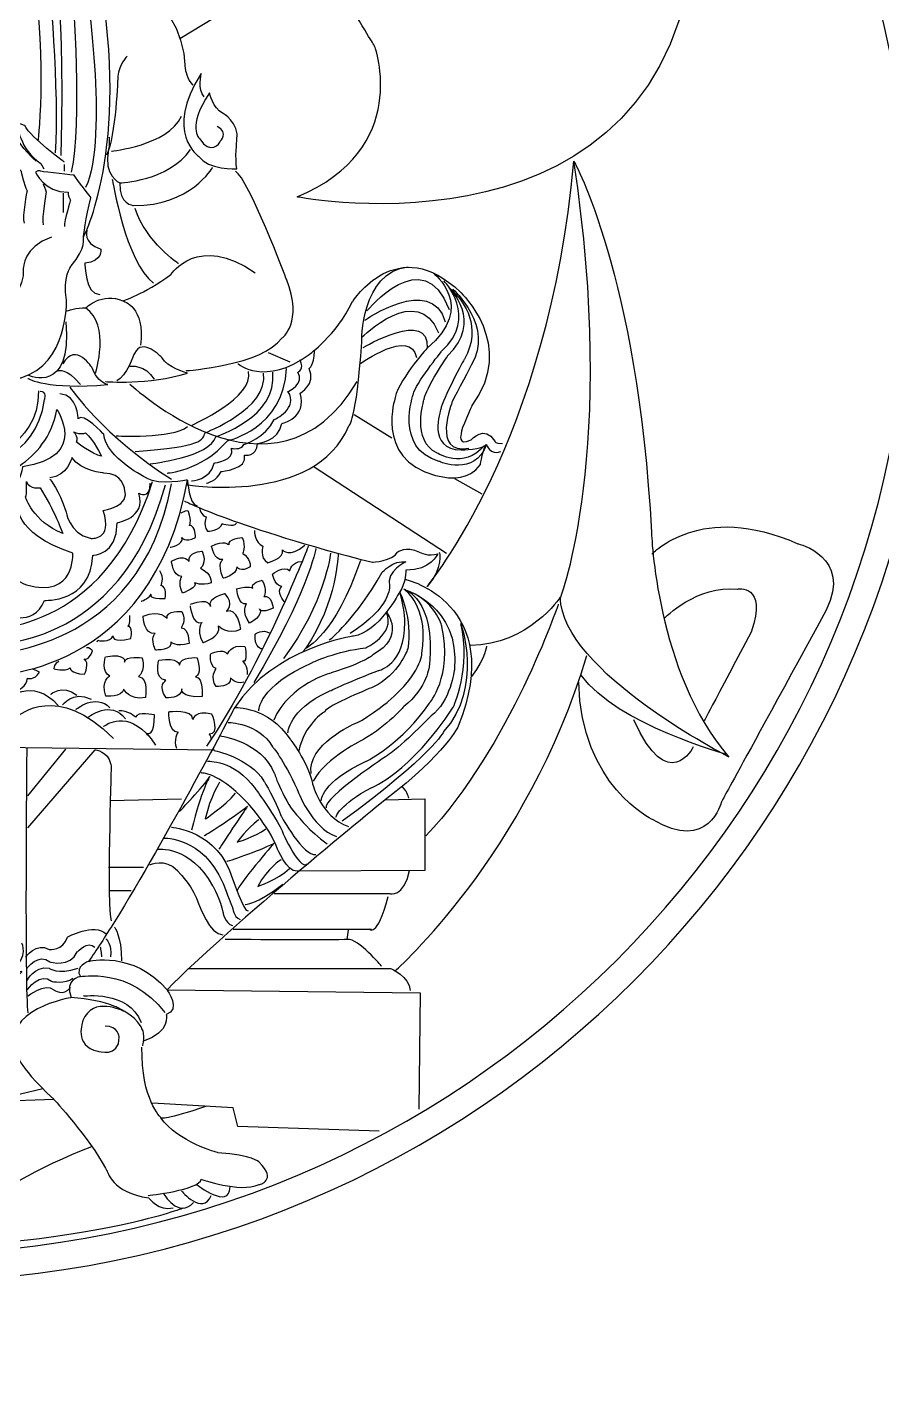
# Model space of a CAD drawing. Header units: inches. Extents: x -172 to 397, y -177 to 127.
# Drawn here: x 135.079 to 137.987, y 116.422 to 121.031 of the extents above; entities that cross this region are included whole.
import ezdxf

# ---------------------------------------------------------------- set-up
doc = ezdxf.new("R2010")
doc.units = ezdxf.units.IN
doc.header["$MEASUREMENT"] = 0
doc.linetypes.add('SolidLine', pattern=[0])

# ---------------------------------------------------------------- blocks, each defined once
blk = doc.blocks.new('headdd')
at = {"color": 4}
for p, q in [((550.8739, 532.0347), (551.1843, 532.2248)), ((550.6117, 531.7338), (550.6117, 531.7496)), ((550.61, 531.6405), (550.61, 531.6845)), ((551.1239, 531.3009), (551.0748, 531.322)), ((551.2688, 531.1821), (551.3542, 531.1293)), ((551.1783, 531.0633), (551.4783, 530.868)), ((551.4964, 531.0369), (551.5585, 531.0026)), ((550.5289, 530.3171), (550.6152, 530.4227)), ((550.7152, 530.3066), (550.8773, 530.3101)), ((550.7118, 530.1553), (550.7911, 530.1553)), ((550.7152, 530.1024), (550.7635, 530.1024)), ((550.9946, 530.0145), (551.3085, 530.0145)), ((551.2533, 529.9915), (551.2558, 530.0127)), ((550.422, 529.6238), (550.5876, 529.629)), ((550.9946, 529.6097), (550.8118, 529.6202)), ((551.005, 529.5674), (550.9946, 529.6097)), ((551.3256, 529.5564), (551.005, 529.5674))]:
    blk.add_line(p, q, dxfattribs=at)
for centre, major_axis in [((550.2548, 531.549), (1.6499, 1.6499)), ((550.2565, 531.5512), (1.6072, 1.6072))]:
    blk.add_ellipse(centre, major_axis=major_axis, ratio=1, start_param=5.497787, end_param=11.780972, dxfattribs=at)
for points, knots in [([(551.1395, 531.6757), (551.1395, 531.6757), (551.9776, 531.5103), (552.0431, 532.2635), (552.0431, 532.2635), (551.8707, 532.0523), (551.6637, 532.2283), (551.3154, 532.7668), (551.3154, 532.7668), (551.3154, 532.7668), (551.3154, 532.7668), (551.005, 532.9041), (550.9808, 532.5732), (551.3154, 532.0171), (551.3154, 532.0171), (551.3154, 532.0171), (551.3154, 532.0171), (551.4016, 531.7849), (551.1395, 531.6757)], [0, 0, 0, 0, 1, 1, 1, 2, 2, 2, 3, 3, 3, 4, 4, 4, 5, 5, 5, 6, 6, 6, 6]), ([(550.5531, 531.8042), (550.5531, 531.8042), (550.5755, 532.0242), (550.5341, 532.2178), (550.5341, 532.2178), (550.5514, 532.2371), (550.5738, 532.2037), (550.5738, 532.2037), (550.5745, 532.1973), (550.5756, 532.1857), (550.5758, 532.1841), (550.6011, 531.9057), (550.591, 531.776)], [0, 0, 0, 0, 1, 1, 1, 2, 2, 2, 3, 3, 3, 4, 4, 4, 4]), ([(550.5773, 532.2037), (550.5773, 532.2037), (550.6117, 532.216), (550.6273, 532.1755), (550.6273, 532.1755), (550.6275, 532.1729), (550.6279, 532.168), (550.6318, 532.119), (550.6523, 531.8441), (550.6273, 531.7321)], [0, 0, 0, 0, 1, 1, 1, 2, 2, 2, 3, 3, 3, 3]), ([(550.6548, 531.5842), (550.6548, 531.5842), (550.7618, 531.7831), (550.6911, 532.1825), (550.6911, 532.1825), (550.6686, 532.2178), (550.6221, 532.1931)], [0, 0, 0, 0, 1, 1, 1, 2, 2, 2, 2]), ([(550.6324, 532.1685), (550.6324, 532.1685), (550.6497, 532.1825), (550.66, 532.1632), (550.66, 532.1632), (550.7135, 531.8112), (550.66, 531.6968)], [0, 0, 0, 0, 1, 1, 1, 2, 2, 2, 2]), ([(550.6945, 532.1773), (550.6945, 532.1773), (550.8773, 532.1614), (550.8859, 531.9661), (550.8859, 531.9661), (550.8894, 531.9415), (550.9032, 531.9292)], [0, 0, 0, 0, 1, 1, 1, 2, 2, 2, 2]), ([(550.754, 531.9951), (550.754, 531.9951), (550.7354, 531.9753), (550.7331, 531.9497), (550.7331, 531.9497), (550.7284, 531.8134), (550.7075, 531.7707)], [0, 0, 0, 0, 1, 1, 1, 2, 2, 2, 2]), ([(550.9291, 531.9027), (550.9135, 531.9186), (550.9222, 531.9555), (550.9222, 531.9555), (550.8359, 531.8218), (550.917, 531.7672), (550.917, 531.7672), (550.9359, 531.7373), (551.0032, 531.7391), (551.0032, 531.7391), (550.998, 531.7637), (551.0032, 531.8042), (551.0032, 531.8042), (551.0084, 531.8447), (550.9705, 531.8658), (550.9705, 531.8658), (550.948, 531.8764), (550.9411, 531.9115), (550.9411, 531.9115), (550.8877, 531.8341), (550.9187, 531.8077), (550.9187, 531.8077), (550.9411, 531.769), (550.9653, 531.7972), (550.9653, 531.8025), (550.9653, 531.8025), (550.986, 531.82), (550.9584, 531.8358)], [0, 0, 0, 0, 1, 1, 1, 2, 2, 2, 3, 3, 3, 4, 4, 4, 5, 5, 5, 6, 6, 6, 7, 7, 7, 8, 8, 8, 9, 9, 9, 9]), ([(550.5479, 531.7567), (550.5479, 531.7567), (550.5134, 531.7849), (550.4962, 531.8235), (550.4962, 531.8235), (550.4789, 531.8323), (550.4789, 531.8323), (550.4789, 531.8323), (550.4634, 531.7884), (550.5134, 531.7338), (550.5134, 531.7338), (550.5203, 531.7039), (550.5272, 531.6898), (550.5272, 531.6898), (550.5152, 531.6317), (550.5203, 531.6159)], [0, 0, 0, 0, 1, 1, 1, 2, 2, 2, 3, 3, 3, 4, 4, 4, 5, 5, 5, 5]), ([(550.6117, 531.7549), (550.6117, 531.7549), (550.5359, 531.8095), (550.5221, 531.8376), (550.5221, 531.8376), (550.5048, 531.8447), (550.5048, 531.8394), (550.5048, 531.8394), (550.51, 531.7831), (550.5583, 531.7514), (550.5583, 531.7514), (550.5652, 531.7391), (550.5652, 531.7391)], [0, 0, 0, 0, 1, 1, 1, 2, 2, 2, 3, 3, 3, 4, 4, 4, 4]), ([(550.7135, 531.8112), (550.7135, 531.8112), (550.7135, 531.7902), (550.7135, 531.7902), (550.7129, 531.788), (550.7124, 531.7859), (550.712, 531.7838), (550.699, 531.7239), (550.7376, 531.7074), (550.7376, 531.7074), (550.7342, 531.6582), (550.7687, 531.6564), (550.7687, 531.6564), (550.898, 531.6546), (550.948, 531.7426), (550.948, 531.7426)], [0, 0, 0, 0, 1, 1, 1, 2, 2, 2, 3, 3, 3, 4, 4, 4, 5, 5, 5, 5]), ([(550.5824, 531.5842), (550.5186, 531.5631), (550.5186, 531.5138), (550.5186, 531.5138), (550.5221, 531.4663), (550.4841, 531.4364), (550.4841, 531.4364), (550.4462, 531.3994), (550.4513, 531.3413), (550.4513, 531.3413), (550.4548, 531.2587), (550.5134, 531.2657), (550.5134, 531.2657), (550.6204, 531.2956), (550.6169, 531.4417), (550.6169, 531.4417), (550.6066, 531.4927), (550.6273, 531.5191), (550.6273, 531.5191), (550.6618, 531.5596), (550.6548, 531.5842), (550.6548, 531.5842), (550.6548, 531.5842), (550.66, 531.6299), (550.6721, 531.674), (550.6721, 531.674), (550.6393, 531.7162), (550.6342, 531.725), (550.6342, 531.725), (550.5686, 531.7321), (550.5583, 531.7338), (550.5583, 531.7338), (550.5548, 531.7373), (550.5462, 531.7321), (550.5462, 531.7321), (550.5652, 531.6863), (550.6204, 531.6863), (550.6204, 531.6863), (550.6186, 531.6792), (550.6255, 531.6687), (550.6255, 531.6687), (550.6117, 531.6212), (550.6117, 531.6088)], [0, 0, 0, 0, 1, 1, 1, 2, 2, 2, 3, 3, 3, 4, 4, 4, 5, 5, 5, 6, 6, 6, 7, 7, 7, 8, 8, 8, 9, 9, 9, 10, 10, 10, 11, 11, 11, 12, 12, 12, 13, 13, 13, 14, 14, 14, 14]), ([(550.8877, 531.2815), (550.8877, 531.2815), (551.0619, 531.2938), (551.1049, 531.3554), (551.1049, 531.3554), (551.155, 531.3907), (551.1153, 531.4892), (551.1153, 531.4892), (551.0291, 531.718), (550.9997, 531.7338)], [0, 0, 0, 0, 1, 1, 1, 2, 2, 2, 3, 3, 3, 3]), ([(551.462, 530.8697), (551.462, 530.8697), (551.4723, 530.8346), (551.4343, 530.7923), (551.4343, 530.7923), (551.712, 531.1231), (551.7672, 531.7567), (551.7672, 531.7567), (551.9121, 531.4997), (551.9431, 530.9155), (551.9431, 530.9155), (551.9535, 530.5952), (552.119, 530.4051), (552.119, 530.4051), (551.7396, 530.5987), (551.7362, 530.7677), (551.7362, 530.7677), (551.6637, 530.6585), (551.5326, 530.6585)], [0, 0, 0, 0, 1, 1, 1, 2, 2, 2, 3, 3, 3, 4, 4, 4, 5, 5, 5, 6, 6, 6, 6]), ([(550.5634, 531.7057), (550.5634, 531.7057), (550.5703, 531.6916), (550.5703, 531.6863), (550.5703, 531.6863), (550.56, 531.6282), (550.5634, 531.6124)], [0, 0, 0, 0, 1, 1, 1, 2, 2, 2, 2]), ([(550.6169, 531.417), (550.6169, 531.417), (550.6411, 531.4258), (550.66, 531.424), (550.66, 531.424), (550.6979, 531.461), (550.7445, 531.4399), (550.7445, 531.4399), (550.7911, 531.454), (550.8532, 531.4997), (550.8532, 531.4997), (550.9152, 531.5948), (551.0446, 531.5033)], [0, 0, 0, 0, 1, 1, 1, 2, 2, 2, 3, 3, 3, 4, 4, 4, 4]), ([(550.6635, 531.5992), (550.6635, 531.5992), (550.6505, 531.5728), (550.6945, 531.557), (550.6945, 531.557), (550.6997, 531.5305), (550.6583, 531.5252), (550.6583, 531.5252), (550.6583, 531.454), (550.6919, 531.454)], [0, 0, 0, 0, 1, 1, 1, 2, 2, 2, 3, 3, 3, 3]), ([(551.005, 531.2974), (551.005, 531.2974), (551.067, 531.2446), (551.167, 531.3185), (551.167, 531.3185), (551.2274, 531.3607), (551.2653, 531.4382), (551.2653, 531.4382), (551.3671, 531.5983), (551.5102, 531.4593), (551.5102, 531.4593), (551.6379, 531.3414), (551.5361, 531.2023), (551.5361, 531.2023), (551.5102, 531.1478), (551.5119, 531.139), (551.5119, 531.139), (551.5016, 531.1091), (551.5344, 531.1249), (551.5344, 531.1249), (551.5654, 531.1601), (551.5878, 531.1214), (551.5878, 531.1214), (551.5878, 531.1161), (551.6051, 531.1161)], [0, 0, 0, 0, 1, 1, 1, 2, 2, 2, 3, 3, 3, 4, 4, 4, 5, 5, 5, 6, 6, 6, 7, 7, 7, 8, 8, 8, 8]), ([(550.8894, 531.0228), (550.8894, 531.0228), (551.1808, 530.9753), (551.2567, 531.1565), (551.2567, 531.1565), (551.274, 531.1636), (551.286, 531.3466), (551.286, 531.3466), (551.2843, 531.505), (551.3912, 531.5174)], [0, 0, 0, 0, 1, 1, 1, 2, 2, 2, 3, 3, 3, 3]), ([(551.4481, 531.5033), (551.4481, 531.5033), (551.5482, 531.4276), (551.4343, 531.3326), (551.4343, 531.3326), (551.3636, 531.2534), (551.3602, 531.2129), (551.3602, 531.2129), (551.3136, 531.0598), (551.4827, 531.0387), (551.4827, 531.0387), (551.5309, 531.0316), (551.5551, 531.0686), (551.5551, 531.0686), (551.562, 531.1073), (551.5689, 531.1144), (551.5689, 531.1144), (551.5775, 531.0879), (551.6016, 531.0985)], [0, 0, 0, 0, 1, 1, 1, 2, 2, 2, 3, 3, 3, 4, 4, 4, 5, 5, 5, 6, 6, 6, 6]), ([(551.5637, 531.1109), (551.5171, 531.0563), (551.4568, 531.095), (551.4568, 531.095), (551.3981, 531.1214), (551.4274, 531.2164), (551.4274, 531.2164), (551.4309, 531.2411), (551.4809, 531.315), (551.4809, 531.315), (551.5637, 531.3942), (551.4844, 531.4698), (551.4844, 531.4698), (551.4844, 531.4698), (551.4889, 531.4664), (551.4953, 531.4599), (551.5171, 531.438), (551.5602, 531.3813), (551.5189, 531.3079), (551.5189, 531.3079), (551.4688, 531.2164), (551.4654, 531.1935), (551.4654, 531.1935), (551.4326, 531.102), (551.5119, 531.102), (551.5119, 531.102), (551.5602, 531.102), (551.5689, 531.1144), (551.543, 531.0405), (551.462, 531.0756), (551.462, 531.0756), (551.3585, 531.1056), (551.4033, 531.2287), (551.4033, 531.2287), (551.4068, 531.2499), (551.4671, 531.3255), (551.4671, 531.3255), (551.5533, 531.4029), (551.4723, 531.4856), (551.4723, 531.4856)], [0, 0, 0, 0, 1, 1, 1, 2, 2, 2, 3, 3, 3, 4, 4, 4, 5, 5, 5, 6, 6, 6, 7, 7, 7, 8, 8, 8, 9, 9, 9, 10, 10, 10, 11, 11, 11, 12, 12, 12, 13, 13, 13, 13]), ([(551.493, 531.4663), (551.493, 531.4663), (551.5878, 531.3819), (551.5344, 531.2938), (551.5344, 531.2938), (551.5016, 531.2322), (551.4913, 531.2111), (551.4913, 531.2111), (551.443, 531.0897), (551.5292, 531.1056)], [0, 0, 0, 0, 1, 1, 1, 2, 2, 2, 3, 3, 3, 3]), ([(550.5289, 531.2639), (550.5289, 531.2639), (550.5738, 531.2375), (550.71, 531.2499), (550.71, 531.2499), (550.7081, 531.2503), (550.7052, 531.2516), (550.6976, 531.2549), (550.683, 531.264), (550.6755, 531.2868), (550.6755, 531.2868), (550.6376, 531.3484), (550.6083, 531.2974)], [0, 0, 0, 0, 1, 1, 1, 2, 2, 2, 3, 3, 3, 4, 4, 4, 4]), ([(550.7049, 531.2569), (550.7049, 531.2569), (550.8032, 531.2481), (550.8911, 531.2762), (550.8911, 531.2762), (550.8445, 531.2885), (550.8325, 531.3115), (550.8325, 531.3115), (550.7894, 531.3589), (550.7704, 531.3203), (550.7704, 531.3203), (550.7514, 531.2674), (550.7307, 531.2587)], [0, 0, 0, 0, 1, 1, 1, 2, 2, 2, 3, 3, 3, 4, 4, 4, 4]), ([(550.8997, 531.0316), (550.8997, 531.0316), (550.9429, 531.0334), (550.9515, 531.0721), (550.9515, 531.0721), (550.9997, 531.0774), (550.9911, 531.1056), (550.9911, 531.1056), (551.0136, 531.1003), (551.0187, 531.1144), (551.0187, 531.1144), (551.0688, 531.1284), (551.0877, 531.1707), (551.0877, 531.1707), (551.1446, 531.1971), (551.1188, 531.234), (551.1188, 531.234), (551.1584, 531.2534), (551.1412, 531.278), (551.1412, 531.278), (551.1567, 531.285), (551.1463, 531.3062)], [0, 0, 0, 0, 1, 1, 1, 2, 2, 2, 3, 3, 3, 4, 4, 4, 5, 5, 5, 6, 6, 6, 7, 7, 7, 7]), ([(550.9342, 531.0263), (550.9342, 531.0263), (550.9584, 531.0316), (550.967, 531.0528), (550.967, 531.0528), (551.0291, 531.058), (551.0204, 531.0897), (551.0204, 531.0897), (551.048, 531.0862), (551.0498, 531.1161), (551.0498, 531.1161), (551.0981, 531.1214), (551.1049, 531.1618), (551.1049, 531.1618), (551.1636, 531.1742), (551.1463, 531.2305), (551.1463, 531.2305), (551.1826, 531.2499), (551.167, 531.2868), (551.167, 531.2868), (551.1774, 531.2921), (551.1791, 531.3255)], [0, 0, 0, 0, 1, 1, 1, 2, 2, 2, 3, 3, 3, 4, 4, 4, 5, 5, 5, 6, 6, 6, 7, 7, 7, 7]), ([(550.7721, 531.0985), (550.9273, 531.1091), (550.9256, 531.1249), (550.9308, 531.1407), (550.9308, 531.1407), (551.0756, 531.1953), (551.0636, 531.2762)], [0, 0, 0, 0, 1, 1, 1, 2, 2, 2, 2]), ([(550.8066, 531.0703), (550.8066, 531.0703), (550.9446, 531.0862), (550.9549, 531.1319), (550.9549, 531.1319), (551.0963, 531.176), (551.0843, 531.278)], [0, 0, 0, 0, 1, 1, 1, 2, 2, 2, 2]), ([(550.8445, 531.0493), (550.8445, 531.0493), (550.9204, 531.0528), (550.9825, 531.1232), (550.9825, 531.1232), (551.1101, 531.1495), (551.1153, 531.2868)], [0, 0, 0, 0, 1, 1, 1, 2, 2, 2, 2]), ([(550.4117, 531.0615), (550.4117, 531.0615), (550.5479, 531.0756), (550.5669, 531.2164), (550.5669, 531.2164), (550.5738, 531.2358), (550.5566, 531.234)], [0, 0, 0, 0, 1, 1, 1, 2, 2, 2, 2]), ([(550.441, 530.5899), (550.441, 530.5899), (550.8101, 530.5864), (550.8911, 531.0334), (550.8911, 531.0334), (550.8256, 531.021), (550.7997, 531.0369), (550.7997, 531.0369), (550.7049, 531.0844), (550.7014, 531.1372), (550.7014, 531.1372), (550.6531, 531.1883), (550.6428, 531.1724), (550.6428, 531.1724), (550.6428, 531.227), (550.6014, 531.2287)], [0, 0, 0, 0, 1, 1, 1, 2, 2, 2, 3, 3, 3, 4, 4, 4, 5, 5, 5, 5]), ([(550.4169, 531.0281), (550.4169, 531.0281), (550.4638, 531.0352), (550.5099, 531.066), (550.5468, 531.0906), (550.583, 531.1303), (550.5945, 531.1935), (550.5945, 531.1935), (550.6686, 531.0862), (550.5169, 531.0633), (550.5169, 531.0633), (550.5065, 530.9665), (550.4134, 531.0035)], [0, 0, 0, 0, 1, 1, 1, 2, 2, 2, 3, 3, 3, 4, 4, 4, 4]), ([(550.6324, 531.1425), (550.6324, 531.1425), (550.6445, 531.1337), (550.6393, 531.1196), (550.6393, 531.1196), (550.6738, 531.0914), (550.6962, 531.0879), (550.6962, 531.0879), (550.6773, 531.1249), (550.66, 531.1407), (550.66, 531.1407), (550.6497, 531.1355), (550.6324, 531.1425)], [0, 0, 0, 0, 1, 1, 1, 2, 2, 2, 3, 3, 3, 4, 4, 4, 4]), ([(550.579, 531.0352), (550.579, 531.0352), (550.5997, 531.0105), (550.6152, 530.963), (550.6152, 530.963), (550.6221, 530.912), (550.6704, 530.9014), (550.6704, 530.9014), (550.7238, 530.8944), (550.6997, 530.9648), (550.6997, 530.9648), (550.7635, 530.9736), (550.748, 531.014), (550.748, 531.014), (550.7445, 531.0493), (550.7014, 531.0493), (550.7014, 531.0493), (550.6497, 531.0528), (550.629, 531.0844), (550.629, 531.0844), (550.6186, 531.0422), (550.579, 531.0387)], [0, 0, 0, 0, 1, 1, 1, 2, 2, 2, 3, 3, 3, 4, 4, 4, 5, 5, 5, 6, 6, 6, 7, 7, 7, 7]), ([(550.4255, 530.7078), (550.4255, 530.7078), (550.4615, 530.7026), (550.4753, 530.7307), (550.4753, 530.7307), (550.5405, 530.6955), (550.5663, 530.7606), (550.5663, 530.7606), (550.671, 530.7536), (550.6761, 530.8627), (550.6761, 530.8627), (550.7328, 530.8627), (550.7311, 530.9366), (550.7311, 530.9366), (550.798, 530.9471), (550.7808, 531.0035), (550.7808, 531.0035), (550.8066, 530.9876), (550.8066, 531.0263)], [0, 0, 0, 0, 1, 1, 1, 2, 2, 2, 3, 3, 3, 4, 4, 4, 5, 5, 5, 6, 6, 6, 6]), ([(550.5238, 530.9947), (550.5238, 530.9947), (550.5393, 530.9401), (550.6083, 530.912), (550.6083, 530.912), (550.5876, 530.9683), (550.5566, 531.0158), (550.5566, 531.0158), (550.5324, 531.0122), (550.5255, 531.0299), (550.5255, 531.0299), (550.5272, 531.0017), (550.5238, 530.9947)], [0, 0, 0, 0, 1, 1, 1, 2, 2, 2, 3, 3, 3, 4, 4, 4, 4]), ([(550.4393, 530.9648), (550.4393, 530.9648), (550.4893, 530.9471), (550.5048, 530.9841), (550.5048, 530.9841), (550.4927, 530.912), (550.6307, 530.868), (550.6307, 530.868), (550.6376, 530.7642), (550.5255, 530.7958), (550.5255, 530.7958), (550.4772, 530.8116), (550.4755, 530.8662), (550.4755, 530.8662), (550.4841, 530.9278), (550.4393, 530.9648)], [0, 0, 0, 0, 1, 1, 1, 2, 2, 2, 3, 3, 3, 4, 4, 4, 5, 5, 5, 5]), ([(550.8842, 530.9859), (550.8842, 530.9859), (551.0015, 530.926), (551.3102, 530.8469), (551.3102, 530.8469), (551.3568, 530.8504), (551.3671, 530.8697), (551.3671, 530.8697), (551.3861, 530.8855), (551.4171, 530.8697), (551.4171, 530.8697), (551.4378, 530.8592), (551.4585, 530.8662), (551.4585, 530.8662), (551.443, 530.8275), (551.3861, 530.8293), (551.3861, 530.8293), (551.3861, 530.7993), (551.3723, 530.78), (551.3723, 530.78), (551.324, 530.6867), (551.2671, 530.6796), (551.2671, 530.6796), (551.0877, 530.6533), (550.998, 530.5177), (550.998, 530.5177), (550.8444, 530.2234), (550.7253, 530.0315), (550.7044, 529.9979), (550.6846, 529.9675), (550.6669, 529.9423), (550.6669, 529.9423), (550.6342, 529.9299), (550.648, 529.9071), (550.648, 529.9071), (550.61, 529.9018), (550.6273, 529.8595), (550.6273, 529.8595), (550.4634, 529.8332), (550.5048, 529.7328), (550.5048, 529.7328), (550.4996, 529.7117), (550.5876, 529.629), (550.5876, 529.629), (550.6677, 529.5422), (550.7053, 529.4727), (550.7064, 529.4708), (550.7074, 529.469), (550.7083, 529.4671), (550.7083, 529.4671), (550.7204, 529.4161), (550.8032, 529.4055), (550.8032, 529.4055), (550.8256, 529.3738), (550.8583, 529.3826)], [0, 0, 0, 0, 1, 1, 1, 2, 2, 2, 3, 3, 3, 4, 4, 4, 5, 5, 5, 6, 6, 6, 7, 7, 7, 8, 8, 8, 9, 9, 9, 10, 10, 10, 11, 11, 11, 12, 12, 12, 13, 13, 13, 14, 14, 14, 15, 15, 15, 16, 16, 16, 17, 17, 17, 18, 18, 18, 18]), ([(550.8515, 530.8812), (550.8515, 530.8812), (550.8834, 530.8855), (550.8782, 530.9032), (550.8782, 530.9032), (550.8842, 530.8908), (550.9092, 530.9032), (550.9092, 530.9032), (550.9101, 530.9305), (550.8954, 530.9305), (550.8954, 530.9305), (550.9015, 530.9383), (550.8929, 530.9621), (550.8929, 530.9621), (550.8937, 530.9674), (550.8756, 530.9586)], [0, 0, 0, 0, 1, 1, 1, 2, 2, 2, 3, 3, 3, 4, 4, 4, 5, 5, 5, 5]), ([(550.9179, 530.9701), (550.9179, 530.9701), (550.9222, 530.9524), (550.9334, 530.9498), (550.9334, 530.9498), (550.9256, 530.9348), (550.936, 530.9172), (550.936, 530.9172), (550.9661, 530.919), (550.9696, 530.9348), (550.9696, 530.9348), (550.9954, 530.926), (551.0023, 530.9357)], [0, 0, 0, 0, 1, 1, 1, 2, 2, 2, 3, 3, 3, 4, 4, 4, 4]), ([(551.944, 530.8654), (551.944, 530.8654), (552.0552, 530.9867), (552.2751, 530.8891), (552.2751, 530.8891), (552.3992, 530.8601), (552.3397, 530.7386), (552.1017, 530.3031), (552.1017, 530.3031), (552.1017, 530.3031)], [0, 0, 0, 0, 1, 1, 1, 2, 2, 2, 3, 3, 3, 3]), ([(550.9454, 530.8838), (550.9454, 530.8838), (550.9506, 530.8504), (550.9713, 530.853), (550.9713, 530.853), (550.9566, 530.8459), (550.9722, 530.8108), (550.9722, 530.8108), (551.0006, 530.8169), (551.0032, 530.8363), (551.0032, 530.8363), (551.011, 530.8231), (551.0334, 530.8363), (551.0334, 530.8363), (551.0343, 530.8574), (551.0161, 530.8671), (551.0161, 530.8671), (551.0239, 530.8812), (551.0153, 530.9032), (551.0153, 530.9032), (550.9808, 530.9005), (550.9851, 530.8865), (550.9851, 530.8865), (550.973, 530.8988), (550.9454, 530.8838)], [0, 0, 0, 0, 1, 1, 1, 2, 2, 2, 3, 3, 3, 4, 4, 4, 5, 5, 5, 6, 6, 6, 7, 7, 7, 8, 8, 8, 8]), ([(551.0429, 530.919), (551.0429, 530.919), (551.0429, 530.89), (551.0618, 530.8838), (551.0618, 530.8838), (551.0532, 530.8574), (551.0731, 530.8459), (551.0731, 530.8459), (551.111, 530.8556), (551.1067, 530.875), (551.1067, 530.875), (551.1222, 530.8556), (551.1567, 530.8855)], [0, 0, 0, 0, 1, 1, 1, 2, 2, 2, 3, 3, 3, 4, 4, 4, 4]), ([(550.8549, 530.8495), (550.8549, 530.8495), (550.8566, 530.8151), (550.8782, 530.8151), (550.8782, 530.8151), (550.8679, 530.8002), (550.8799, 530.7773), (550.8799, 530.7773), (550.917, 530.7905), (550.9066, 530.8011), (550.9066, 530.8011), (550.923, 530.7923), (550.9446, 530.8002), (550.9446, 530.8002), (550.9472, 530.8213), (550.9204, 530.8336), (550.9204, 530.8336), (550.936, 530.8442), (550.9239, 530.8724), (550.9239, 530.8724), (550.8902, 530.8697), (550.8945, 530.8486), (550.8945, 530.8486), (550.8868, 530.8671), (550.8549, 530.8495)], [0, 0, 0, 0, 1, 1, 1, 2, 2, 2, 3, 3, 3, 4, 4, 4, 5, 5, 5, 6, 6, 6, 7, 7, 7, 8, 8, 8, 8]), ([(551.111, 530.7571), (551.111, 530.7571), (551.0903, 530.7808), (551.1049, 530.7923), (551.1049, 530.7923), (551.0911, 530.7905), (551.0834, 530.8196), (551.0834, 530.8196), (551.1102, 530.8416), (551.1231, 530.8275), (551.1231, 530.8275), (551.1265, 530.8486), (551.1498, 530.8486)], [0, 0, 0, 0, 1, 1, 1, 2, 2, 2, 3, 3, 3, 4, 4, 4, 4]), ([(551.2326, 530.8662), (551.2326, 530.8662), (551.2309, 530.7569), (551.1584, 530.6517), (551.1572, 530.65), (551.1561, 530.6483), (551.1548, 530.6467), (551.1543, 530.6459), (551.1538, 530.6452), (551.1532, 530.6445)], [0, 0, 0, 0, 1, 1, 1, 2, 2, 2, 3, 3, 3, 3]), ([(551.2119, 530.67), (551.2119, 530.67), (551.274, 530.7188), (551.3322, 530.8244), (551.3322, 530.8244), (551.358, 530.8521), (551.3865, 530.8482), (551.3865, 530.8482), (551.3412, 530.8271), (551.349, 530.7928), (551.349, 530.7928), (551.3542, 530.7452), (551.2597, 530.6858)], [0, 0, 0, 0, 1, 1, 1, 2, 2, 2, 3, 3, 3, 4, 4, 4, 4]), ([(550.7859, 530.7589), (550.7859, 530.7589), (550.8014, 530.7624), (550.8083, 530.7747), (550.8083, 530.7747), (550.8014, 530.7624), (550.8402, 530.765), (550.8402, 530.765), (550.8454, 530.7932), (550.8308, 530.794), (550.8308, 530.794), (550.8394, 530.8108), (550.8281, 530.8275)], [0, 0, 0, 0, 1, 1, 1, 2, 2, 2, 3, 3, 3, 4, 4, 4, 4]), ([(551.3861, 530.8081), (551.3861, 530.8081), (551.6154, 530.7536), (551.5051, 530.4755), (551.5051, 530.4755), (551.4792, 530.4157), (551.3395, 530.3083), (551.3395, 530.3083), (550.9877, 530.0233), (550.8445, 529.8772), (550.8445, 529.8772), (550.8773, 529.8314), (550.8428, 529.8209), (550.8428, 529.8209), (550.8532, 529.7804), (550.7911, 529.761)], [0, 0, 0, 0, 1, 1, 1, 2, 2, 2, 3, 3, 3, 4, 4, 4, 5, 5, 5, 5]), ([(551.0023, 530.787), (551.0023, 530.787), (551.0067, 530.7474), (551.0248, 530.7527), (551.0248, 530.7527), (551.0127, 530.7342), (551.0317, 530.7087), (551.0317, 530.7087), (551.0653, 530.7272), (551.0541, 530.7412), (551.0541, 530.7412), (551.0567, 530.7298), (551.0851, 530.743), (551.0851, 530.743), (551.0817, 530.7738), (551.0644, 530.7694), (551.0644, 530.7694), (551.0731, 530.7826), (551.0601, 530.8063), (551.0601, 530.8063), (551.0317, 530.8002), (551.0394, 530.7879), (551.0394, 530.7879), (551.0308, 530.795), (551.0023, 530.787)], [0, 0, 0, 0, 1, 1, 1, 2, 2, 2, 3, 3, 3, 4, 4, 4, 5, 5, 5, 6, 6, 6, 7, 7, 7, 8, 8, 8, 8]), ([(551.1188, 530.4601), (551.1188, 530.4601), (551.1188, 530.5116), (551.2106, 530.5538), (551.2106, 530.5538), (551.2701, 530.5816), (551.3244, 530.6014), (551.3244, 530.6014), (551.3852, 530.6145), (551.3839, 530.7109), (551.3839, 530.7109), (551.3865, 530.7263), (551.3723, 530.78), (551.3723, 530.78), (551.402, 530.7201), (551.3904, 530.6502), (551.3904, 530.6502), (551.3697, 530.5921), (551.3128, 530.5644), (551.3128, 530.5644), (551.208, 530.5222), (551.2015, 530.5077), (551.2015, 530.5077), (551.155, 530.4786), (551.1433, 530.4192)], [0, 0, 0, 0, 1, 1, 1, 2, 2, 2, 3, 3, 3, 4, 4, 4, 5, 5, 5, 6, 6, 6, 7, 7, 7, 8, 8, 8, 8]), ([(551.1718, 530.3677), (551.1602, 530.4324), (551.2701, 530.4812), (551.2701, 530.4812), (551.2817, 530.4812), (551.3464, 530.5314), (551.3464, 530.5314), (551.4214, 530.5947), (551.4227, 530.641), (551.4227, 530.641), (551.4374, 530.7368), (551.3947, 530.7761), (551.3838, 530.7844), (551.3822, 530.7856), (551.3813, 530.7861), (551.3813, 530.7861), (551.3813, 530.7861), (551.455, 530.765), (551.4395, 530.6145), (551.4395, 530.6145), (551.4357, 530.5618), (551.3813, 530.5195), (551.3813, 530.5195), (551.3451, 530.4773), (551.2908, 530.4456), (551.2908, 530.4456), (551.2054, 530.4047), (551.1757, 530.3506)], [0, 0, 0, 0, 1, 1, 1, 2, 2, 2, 3, 3, 3, 4, 4, 4, 5, 5, 5, 6, 6, 6, 7, 7, 7, 8, 8, 8, 9, 9, 9, 9]), ([(551.1938, 530.3057), (551.1938, 530.3057), (551.1951, 530.3492), (551.296, 530.3955), (551.296, 530.3955), (551.38, 530.4377), (551.4395, 530.5275), (551.4395, 530.5275), (551.4926, 530.5868), (551.468, 530.7016), (551.468, 530.7016), (551.4522, 530.7628), (551.3838, 530.7844), (551.3838, 530.7844), (551.5094, 530.7505), (551.4964, 530.604), (551.4964, 530.604), (551.4874, 530.5301), (551.4434, 530.4984), (551.4434, 530.4984), (551.38, 530.4337), (551.3464, 530.41), (551.3464, 530.41), (551.1977, 530.3123), (551.2054, 530.2898)], [0, 0, 0, 0, 1, 1, 1, 2, 2, 2, 3, 3, 3, 4, 4, 4, 5, 5, 5, 6, 6, 6, 7, 7, 7, 8, 8, 8, 8]), ([(551.9724, 530.7201), (551.9724, 530.7201), (552.0474, 530.7967), (552.138, 530.7861), (552.138, 530.7861), (552.2078, 530.7993), (552.169, 530.6885), (552.063, 530.4878), (552.063, 530.4878), (552.063, 530.4878)], [0, 0, 0, 0, 1, 1, 1, 2, 2, 2, 3, 3, 3, 3]), ([(550.8971, 530.7483), (550.8971, 530.7483), (550.9015, 530.7016), (550.9239, 530.7104), (550.9239, 530.7104), (550.9092, 530.6981), (550.9256, 530.6647), (550.9256, 530.6647), (550.9687, 530.677), (550.961, 530.7026), (550.961, 530.7026), (550.9817, 530.6814), (551.0118, 530.6955), (551.0118, 530.6955), (551.0041, 530.7474), (550.9791, 530.7351), (550.9791, 530.7351), (550.998, 530.7518), (550.9765, 530.7755), (550.9765, 530.7755), (550.9342, 530.7659), (550.9429, 530.7465), (550.9429, 530.7465), (550.9428, 530.7677), (550.8971, 530.751)], [0, 0, 0, 0, 1, 1, 1, 2, 2, 2, 3, 3, 3, 4, 4, 4, 5, 5, 5, 6, 6, 6, 7, 7, 7, 8, 8, 8, 8]), ([(550.6859, 530.6665), (550.6859, 530.6665), (550.6876, 530.67), (550.6876, 530.67), (550.6876, 530.67), (550.717, 530.663), (550.7213, 530.6805), (550.7213, 530.6805), (550.7195, 530.662), (550.7626, 530.6743), (550.7626, 530.6743), (550.7678, 530.7034), (550.7557, 530.7016), (550.7557, 530.7016), (550.7618, 530.7034), (550.76, 530.7263)], [0, 0, 0, 0, 1, 1, 1, 2, 2, 2, 3, 3, 3, 4, 4, 4, 5, 5, 5, 5]), ([(550.7902, 530.7246), (550.7902, 530.7246), (550.792, 530.6805), (550.8178, 530.6858), (550.8178, 530.6858), (550.8057, 530.6761), (550.8187, 530.648), (550.8187, 530.648), (550.8583, 530.6471), (550.8532, 530.6665), (550.8532, 530.6665), (550.8652, 530.6533), (550.8945, 530.663), (550.8945, 530.663), (550.8945, 530.6981), (550.8765, 530.6981), (550.8765, 530.6981), (550.8894, 530.7157), (550.8782, 530.7351), (550.8782, 530.7351), (550.842, 530.7395), (550.8445, 530.7193), (550.8445, 530.7193), (550.829, 530.7412), (550.7902, 530.7246)], [0, 0, 0, 0, 1, 1, 1, 2, 2, 2, 3, 3, 3, 4, 4, 4, 5, 5, 5, 6, 6, 6, 7, 7, 7, 8, 8, 8, 8]), ([(551.0528, 530.5103), (551.0528, 530.5103), (551.0502, 530.5644), (551.1744, 530.6198), (551.1744, 530.6198), (551.23, 530.6462), (551.2947, 530.6528), (551.2947, 530.6528), (551.3632, 530.6832), (551.3425, 530.7334), (551.3425, 530.7334), (551.3865, 530.6792), (551.3115, 530.637), (551.3115, 530.637), (551.2972, 530.6212), (551.217, 530.5961), (551.217, 530.5961), (551.1226, 530.571), (551.0864, 530.4892)], [0, 0, 0, 0, 1, 1, 1, 2, 2, 2, 3, 3, 3, 4, 4, 4, 5, 5, 5, 6, 6, 6, 6]), ([(551.0601, 530.6506), (551.0601, 530.6506), (551.0429, 530.6497), (551.0446, 530.6841), (551.0446, 530.6841), (551.0627, 530.6964), (551.0765, 530.6867)], [0, 0, 0, 0, 1, 1, 1, 2, 2, 2, 2]), ([(551.2274, 530.2687), (551.2274, 530.2687), (551.2352, 530.2978), (551.3089, 530.3361), (551.3089, 530.3361), (551.3943, 530.3677), (551.4938, 530.5182), (551.4938, 530.5182), (551.5352, 530.6079), (551.5107, 530.7083), (551.5107, 530.7083), (551.5624, 530.5644), (551.4719, 530.4628), (551.4719, 530.4628), (551.4473, 530.41), (551.2416, 530.2595)], [0, 0, 0, 0, 1, 1, 1, 2, 2, 2, 3, 3, 3, 4, 4, 4, 5, 5, 5, 5]), ([(550.5988, 530.6216), (550.5988, 530.6216), (550.5884, 530.6172), (550.5876, 530.6057), (550.5876, 530.6057), (550.6117, 530.5978), (550.6247, 530.6075), (550.6247, 530.6075), (550.6238, 530.5943), (550.6575, 530.5934), (550.6575, 530.5934), (550.6704, 530.619), (550.6566, 530.6277), (550.6566, 530.6277), (550.6669, 530.6216), (550.6755, 530.6462), (550.6755, 530.6462), (550.6669, 530.6559), (550.6618, 530.6533)], [0, 0, 0, 0, 1, 1, 1, 2, 2, 2, 3, 3, 3, 4, 4, 4, 5, 5, 5, 6, 6, 6, 6]), ([(551.0187, 530.5749), (550.9989, 530.5696), (550.9886, 530.5846), (550.9886, 530.5846), (550.9903, 530.5626), (550.9558, 530.5653), (550.9558, 530.5653), (550.9411, 530.5855), (550.9558, 530.6057), (550.9558, 530.6057), (550.9385, 530.6137), (550.9437, 530.6392), (550.9437, 530.6392), (550.9437, 530.6392), (550.9713, 530.6542), (550.9817, 530.6383), (550.9817, 530.6383), (550.9886, 530.6621), (551.0213, 530.6559), (551.0213, 530.6559), (551.0291, 530.619), (551.0161, 530.6225), (551.0161, 530.6225), (551.0282, 530.6119), (551.0265, 530.5926)], [0, 0, 0, 0, 1, 1, 1, 2, 2, 2, 3, 3, 3, 4, 4, 4, 5, 5, 5, 6, 6, 6, 7, 7, 7, 8, 8, 8, 8]), ([(550.7049, 530.6322), (550.7049, 530.6322), (550.6945, 530.5969), (550.7152, 530.589), (550.7152, 530.589), (550.6937, 530.5794), (550.7057, 530.5433), (550.7057, 530.5433), (550.7419, 530.5398), (550.7463, 530.5591), (550.7463, 530.5591), (550.7592, 530.5327), (550.7954, 530.5406), (550.7954, 530.5406), (550.804, 530.5829), (550.7799, 530.5881), (550.7799, 530.5881), (550.7954, 530.5969), (550.7885, 530.6304), (550.7885, 530.6304), (550.7497, 530.6357), (550.748, 530.6207), (550.748, 530.6207), (550.7531, 530.6418), (550.7049, 530.6322)], [0, 0, 0, 0, 1, 1, 1, 2, 2, 2, 3, 3, 3, 4, 4, 4, 5, 5, 5, 6, 6, 6, 7, 7, 7, 8, 8, 8, 8]), ([(550.8256, 530.6251), (550.8256, 530.6251), (550.8144, 530.582), (550.842, 530.5794), (550.842, 530.5794), (550.8221, 530.5661), (550.8428, 530.5398), (550.8428, 530.5398), (550.8773, 530.5363), (550.8782, 530.56), (550.8782, 530.56), (550.873, 530.5389), (550.9239, 530.5424), (550.9239, 530.5424), (550.9282, 530.5855), (550.9092, 530.5873), (550.9092, 530.5873), (550.9256, 530.5926), (550.9127, 530.6304), (550.9127, 530.6304), (550.8748, 530.6339), (550.873, 530.6137), (550.873, 530.6137), (550.8722, 530.6322), (550.8256, 530.6251)], [0, 0, 0, 0, 1, 1, 1, 2, 2, 2, 3, 3, 3, 4, 4, 4, 5, 5, 5, 6, 6, 6, 7, 7, 7, 8, 8, 8, 8]), ([(550.4764, 530.5908), (550.4764, 530.5908), (550.4634, 530.5873), (550.4617, 530.5802), (550.4617, 530.5802), (550.4807, 530.5696), (550.4919, 530.5776), (550.4919, 530.5776), (550.4953, 530.5635), (550.5048, 530.5565), (550.5048, 530.5565), (550.5272, 530.5653), (550.5281, 530.5838), (550.5281, 530.5838), (550.5428, 530.5785), (550.5557, 530.5979), (550.5557, 530.5979), (550.5428, 530.604), (550.5402, 530.604)], [0, 0, 0, 0, 1, 1, 1, 2, 2, 2, 3, 3, 3, 4, 4, 4, 5, 5, 5, 6, 6, 6, 6]), ([(552.1017, 530.3031), (552.1017, 530.3031), (552.0735, 530.1869), (551.9452, 530.2635), (551.9452, 530.2635), (551.7835, 530.34), (551.7784, 530.5749)], [0, 0, 0, 0, 1, 1, 1, 2, 2, 2, 2]), ([(550.701, 530.4747), (550.701, 530.4747), (550.745, 530.5116), (550.7967, 530.4601), (550.7967, 530.4601), (550.8109, 530.4443), (550.8187, 530.4324)], [0, 0, 0, 0, 1, 1, 1, 2, 2, 2, 2]), ([(550.8006, 530.4588), (550.8006, 530.4588), (550.817, 530.4518), (550.8161, 530.501), (550.8161, 530.501), (550.7764, 530.509), (550.773, 530.4957), (550.773, 530.4957), (550.7549, 530.5125), (550.735, 530.5098)], [0, 0, 0, 0, 1, 1, 1, 2, 2, 2, 3, 3, 3, 3]), ([(550.9446, 530.4474), (550.9437, 530.4535), (550.9403, 530.4579), (550.9403, 530.4579), (550.9661, 530.4553), (550.9463, 530.5028), (550.9463, 530.5028), (550.9084, 530.5125), (550.9032, 530.4905), (550.9032, 530.4905), (550.9032, 530.5142), (550.848, 530.5072), (550.848, 530.5072), (550.848, 530.5072), (550.8463, 530.4623), (550.8695, 530.4614), (550.8695, 530.4614), (550.8575, 530.443), (550.8661, 530.4253)], [0, 0, 0, 0, 1, 1, 1, 2, 2, 2, 3, 3, 3, 4, 4, 4, 5, 5, 5, 6, 6, 6, 6]), ([(550.998, 530.5177), (550.998, 530.5177), (551.0735, 530.5208), (551.1239, 530.4456), (551.1239, 530.4456), (551.1627, 530.3968), (551.1744, 530.3453), (551.1744, 530.3453), (551.1925, 530.27), (551.2558, 530.2476)], [0, 0, 0, 0, 1, 1, 1, 2, 2, 2, 3, 3, 3, 3]), ([(550.983, 530.4839), (550.983, 530.4839), (551.0528, 530.4826), (551.0838, 530.4284), (551.0838, 530.4284), (551.1084, 530.4007), (551.1395, 530.3321), (551.1395, 530.3321), (551.1718, 530.2437), (551.2287, 530.2252)], [0, 0, 0, 0, 1, 1, 1, 2, 2, 2, 3, 3, 3, 3]), ([(550.9649, 530.4535), (550.9649, 530.4535), (551.0593, 530.4403), (551.0877, 530.369), (551.0877, 530.369), (551.1097, 530.3018), (551.1446, 530.2674), (551.1446, 530.2674), (551.164, 530.2397), (551.208, 530.208)], [0, 0, 0, 0, 1, 1, 1, 2, 2, 2, 3, 3, 3, 3]), ([(550.9523, 530.421), (550.9523, 530.421), (549.7858, 530.4349), (549.7858, 530.4349), (549.7858, 530.4349), (549.7788, 530.4351), (549.7788, 530.4351), (549.7788, 530.4351), (549.7296, 530.4324), (549.7374, 530.3902), (549.7374, 530.3902), (549.7503, 530.1077), (549.7244, 530.0153), (549.7244, 530.0153), (549.696, 529.9494), (549.6339, 529.9467), (549.6339, 529.9467), (549.6753, 529.9045), (549.6856, 529.8728), (549.6856, 529.8728), (549.7426, 529.7936), (549.8253, 529.8358), (549.8253, 529.8358), (549.8848, 529.8648), (549.9003, 529.8252), (549.9003, 529.8252), (549.9159, 529.7698), (549.8331, 529.7698), (549.8331, 529.7698), (549.7891, 529.7909), (549.7788, 529.7831), (549.7788, 529.7831), (549.7529, 529.7804), (549.7762, 529.754), (549.7762, 529.754), (550.0168, 529.5111), (550.5626, 529.6536)], [0, 0, 0, 0, 1, 1, 1, 2, 2, 2, 3, 3, 3, 4, 4, 4, 5, 5, 5, 6, 6, 6, 7, 7, 7, 8, 8, 8, 9, 9, 9, 10, 10, 10, 11, 11, 11, 12, 12, 12, 12]), ([(550.5289, 530.245), (550.5289, 530.245), (550.6816, 530.4218), (550.6816, 530.4218), (550.6816, 530.4218), (550.7104, 530.4177), (550.7166, 530.3906), (550.7174, 530.3873), (550.7178, 530.3836), (550.7178, 530.3796), (550.7178, 530.3796), (550.7075, 530.0602), (550.7178, 530.0338)], [0, 0, 0, 0, 1, 1, 1, 2, 2, 2, 3, 3, 3, 4, 4, 4, 4]), ([(550.9506, 530.4205), (550.9506, 530.4205), (551.0321, 530.4033), (551.0644, 530.3506), (551.0644, 530.3506), (551.0916, 530.3057), (551.1032, 530.2714), (551.1032, 530.2714), (551.155, 530.1776), (551.1821, 530.1843)], [0, 0, 0, 0, 1, 1, 1, 2, 2, 2, 3, 3, 3, 3]), ([(550.9364, 530.3955), (550.9364, 530.3955), (550.9953, 530.4008), (551.045, 530.3333), (551.045, 530.3333), (551.0868, 530.2753), (551.1012, 530.2469), (551.1012, 530.2469), (551.1444, 530.1443), (551.1627, 530.1631)], [0, 0, 0, 0, 1, 1, 1, 2, 2, 2, 3, 3, 3, 3]), ([(550.873, 530.2819), (550.873, 530.2819), (550.9273, 530.3387), (550.9416, 530.3612), (550.9416, 530.3612), (550.9222, 530.3308), (550.9002, 530.2397)], [0, 0, 0, 0, 1, 1, 1, 2, 2, 2, 2]), ([(551.3395, 530.3083), (551.3395, 530.3083), (551.4292, 530.3101), (551.4292, 530.3101), (551.4292, 530.3101), (551.4292, 530.1482), (551.4292, 530.1482), (551.4292, 530.1482), (551.1395, 530.146), (551.1395, 530.146), (551.1162, 530.1447), (551.0942, 530.1988), (551.0942, 530.1988), (551.0748, 530.2503), (551.0243, 530.3044), (551.0243, 530.3044), (550.9571, 530.373), (550.9222, 530.369), (550.9222, 530.369)], [0, 0, 0, 0, 1, 1, 1, 2, 2, 2, 3, 3, 3, 4, 4, 4, 5, 5, 5, 6, 6, 6, 6]), ([(550.9636, 530.3479), (550.9636, 530.3479), (550.9429, 530.3163), (550.9312, 530.2648), (550.9312, 530.2648), (550.9752, 530.2938), (550.9997, 530.3229)], [0, 0, 0, 0, 1, 1, 1, 2, 2, 2, 2]), ([(550.9286, 530.2265), (550.9286, 530.2265), (550.9868, 530.2622), (551.0269, 530.2938), (551.0269, 530.2938), (550.9739, 530.2146), (550.9623, 530.1961)], [0, 0, 0, 0, 1, 1, 1, 2, 2, 2, 2]), ([(551.0528, 530.2635), (551.0528, 530.2635), (551.0192, 530.237), (551.0037, 530.212), (551.0037, 530.212), (551.0437, 530.2239), (551.0683, 530.2423)], [0, 0, 0, 0, 1, 1, 1, 2, 2, 2, 2]), ([(550.8381, 530.2212), (550.8381, 530.2212), (550.9247, 530.2252), (550.9713, 530.1196), (550.9713, 530.1196), (550.983, 530.0879), (550.9933, 530.0642), (550.9933, 530.0642), (550.9946, 530.0431), (551.0101, 530.0364)], [0, 0, 0, 0, 1, 1, 1, 2, 2, 2, 3, 3, 3, 3]), ([(550.8549, 530.2463), (550.8549, 530.2463), (550.961, 530.2384), (550.9933, 530.1288), (550.9933, 530.1288), (551.0192, 530.0523), (551.0282, 530.0562)], [0, 0, 0, 0, 1, 1, 1, 2, 2, 2, 2]), ([(550.8226, 530.1961), (550.8226, 530.1961), (550.8963, 530.2067), (550.948, 530.113), (550.948, 530.113), (550.9674, 530.0787), (550.9713, 530.0536), (550.9713, 530.0536), (550.9752, 530.0272), (550.9933, 530.0233)], [0, 0, 0, 0, 1, 1, 1, 2, 2, 2, 3, 3, 3, 3]), ([(550.9803, 530.1684), (550.9803, 530.1684), (551.0541, 530.1922), (551.0864, 530.2094), (551.0864, 530.2094), (551.005, 530.113), (551.0037, 530.1024)], [0, 0, 0, 0, 1, 1, 1, 2, 2, 2, 2]), ([(550.8057, 530.1605), (550.8057, 530.1605), (550.8398, 530.1785), (550.8688, 530.147), (550.8702, 530.1455), (550.8716, 530.1438), (550.873, 530.142), (550.873, 530.142), (550.9041, 530.1104), (550.917, 530.0707), (550.917, 530.0707), (550.9416, 530.0008), (550.9713, 530.0021)], [0, 0, 0, 0, 1, 1, 1, 2, 2, 2, 3, 3, 3, 4, 4, 4, 4]), ([(551.1032, 530.1724), (551.1032, 530.1724), (551.0722, 530.1539), (551.0502, 530.1117), (551.0502, 530.1117), (551.0942, 530.1262), (551.1226, 530.1526)], [0, 0, 0, 0, 1, 1, 1, 2, 2, 2, 2]), ([(551.0877, 530.0954), (551.0877, 530.0954), (551.3498, 530.0954), (551.3498, 530.0954), (551.3498, 530.0954), (551.3809, 530.0849), (551.3947, 530.1482)], [0, 0, 0, 0, 1, 1, 1, 2, 2, 2, 2]), ([(550.5238, 529.9511), (550.5238, 529.9511), (550.5479, 529.9862), (550.5773, 529.9687), (550.5773, 529.9687), (550.61, 529.9652), (550.6186, 529.9968), (550.6186, 529.9968), (550.679, 530.0303), (550.7066, 530.0039)], [0, 0, 0, 0, 1, 1, 1, 2, 2, 2, 3, 3, 3, 3]), ([(550.3539, 529.8477), (550.4186, 529.8319), (550.4264, 529.8675), (550.4264, 529.8675), (550.4574, 529.849), (550.5156, 529.919), (550.5156, 529.919), (550.5078, 529.9163), (550.4924, 529.9203), (550.4924, 529.9203), (550.5324, 529.9546), (550.5152, 529.9828), (550.5152, 529.9828)], [0, 0, 0, 0, 1, 1, 1, 2, 2, 2, 3, 3, 3, 4, 4, 4, 4]), ([(550.5272, 529.9264), (550.5272, 529.9264), (550.5531, 529.9617), (550.579, 529.9405), (550.579, 529.9405), (550.6255, 529.9264), (550.6411, 529.9634), (550.6411, 529.9634), (550.6652, 529.9898), (550.6807, 529.974)], [0, 0, 0, 0, 1, 1, 1, 2, 2, 2, 3, 3, 3, 3]), ([(551.3309, 529.9309), (551.3309, 529.9309), (551.2791, 529.9942), (551.2533, 529.9915), (551.2274, 529.9889), (550.9765, 529.9915), (550.9765, 529.9915)], [0, 0, 0, 0, 1, 1, 1, 2, 2, 2, 2]), ([(550.6704, 529.9405), (550.6704, 529.9405), (550.6669, 529.9423), (550.6669, 529.9423), (550.6669, 529.9423), (550.767, 529.9669), (550.8445, 529.8772), (550.8445, 529.8772), (551.4188, 529.8701), (551.4188, 529.8701), (551.4188, 529.8701), (551.4159, 529.6067), (551.4159, 529.6067)], [0, 0, 0, 0, 1, 1, 1, 2, 2, 2, 3, 3, 3, 4, 4, 4, 4]), ([(550.5272, 529.8983), (550.5272, 529.8983), (550.5428, 529.9317), (550.5773, 529.9264), (550.5773, 529.9264), (550.5962, 529.9106), (550.6428, 529.9264)], [0, 0, 0, 0, 1, 1, 1, 2, 2, 2, 2]), ([(550.5272, 529.8772), (550.5272, 529.8772), (550.5583, 529.9194), (550.5824, 529.8965), (550.5824, 529.8965), (550.6152, 529.8895), (550.6307, 529.9036)], [0, 0, 0, 0, 1, 1, 1, 2, 2, 2, 2]), ([(550.8937, 529.9256), (550.8937, 529.9256), (551.3516, 529.9256), (551.3516, 529.9256), (551.3516, 529.9256), (551.3956, 529.9071), (551.3956, 529.8754)], [0, 0, 0, 0, 1, 1, 1, 2, 2, 2, 2]), ([(550.5289, 529.8631), (550.5289, 529.8631), (550.5686, 529.8948), (550.5876, 529.8772), (550.5876, 529.8772), (550.61, 529.8613), (550.6255, 529.8825)], [0, 0, 0, 0, 1, 1, 1, 2, 2, 2, 2]), ([(550.7894, 529.7505), (550.7894, 529.7505), (550.7963, 529.7768), (550.7876, 529.7891), (550.7876, 529.7891), (550.7788, 529.8154), (550.7337, 529.8362), (550.7306, 529.8376), (550.7273, 529.839), (550.7239, 529.8403), (550.7007, 529.8495), (550.6694, 529.8569), (550.6273, 529.8595)], [0, 0, 0, 0, 1, 1, 1, 2, 2, 2, 3, 3, 3, 4, 4, 4, 4]), ([(550.7462, 529.8287), (550.7462, 529.8287), (550.6758, 529.8642), (550.6537, 529.8074), (550.6537, 529.8074), (550.6316, 529.7488), (550.6879, 529.7381), (550.6879, 529.7381), (550.7362, 529.7222), (550.7362, 529.7701), (550.7362, 529.7701), (550.7342, 529.795), (550.704, 529.795)], [0, 0, 0, 0, 1, 1, 1, 2, 2, 2, 3, 3, 3, 4, 4, 4, 4]), ([(550.8014, 529.4108), (550.8014, 529.4108), (550.9187, 529.4231), (550.9222, 529.4477), (550.9222, 529.4477), (551.0084, 529.4161), (551.0532, 529.4354), (551.0532, 529.4354), (551.0963, 529.4442), (551.0532, 529.4865), (551.0532, 529.4865), (551.0394, 529.5023), (550.9601, 529.5076), (550.9601, 529.5076), (550.8687, 529.5322), (550.8307, 529.5868), (550.8307, 529.5868), (550.7859, 529.629), (550.7876, 529.7469)], [0, 0, 0, 0, 1, 1, 1, 2, 2, 2, 3, 3, 3, 4, 4, 4, 5, 5, 5, 6, 6, 6, 6]), ([(550.8808, 529.3818), (550.8808, 529.3818), (550.6893, 529.3079), (550.3013, 529.292), (550.3013, 529.292), (550.4255, 529.4267), (550.6738, 529.5216)], [0, 0, 0, 0, 1, 1, 1, 2, 2, 2, 2])]:
    blk.add_open_spline(points, degree=3, knots=knots, dxfattribs=at)
for points in [[(550.5794, 532.1812), (550.5794, 532.1812), (550.6143, 532.2116), (550.604, 531.7694)], [(550.7186, 531.7796), (550.7186, 531.7796), (550.8463, 531.7919), (550.8773, 531.8588)], [(550.7376, 531.7074), (550.7376, 531.7074), (550.8463, 531.7109), (550.898, 531.7831)], [(551.7362, 530.7642), (551.7362, 530.7642), (551.8672, 531.0997), (551.7672, 531.7567)], [(550.7204, 531.7162), (550.7204, 531.7162), (550.7514, 531.5244), (550.8135, 531.4804)], [(550.8704, 531.5244), (550.8704, 531.5244), (550.798, 531.5719), (550.7721, 531.6494)], [(551.2981, 531.417), (551.2981, 531.417), (551.4257, 531.5754), (551.4844, 531.4205)], [(551.286, 531.3572), (551.286, 531.3572), (551.4137, 531.4839), (551.4602, 531.3678)], [(551.2929, 531.3959), (551.2929, 531.3959), (551.443, 531.5015), (551.4757, 531.3924)], [(550.6825, 531.2762), (550.6825, 531.2762), (550.7169, 531.3854), (550.66, 531.424)], [(550.7445, 531.4399), (550.7445, 531.4399), (550.7963, 531.4258), (550.7842, 531.3396)], [(551.2895, 531.3343), (551.2895, 531.3343), (551.4413, 531.424), (551.4343, 531.3326)], [(550.6152, 531.3924), (550.6293, 531.2252), (550.5307, 531.271), (550.5307, 531.271)], [(551.2826, 531.2974), (551.2826, 531.2974), (551.3981, 531.3801), (551.4102, 531.3115)], [(550.598, 531.2815), (550.598, 531.2815), (550.6152, 531.2903), (550.648, 531.2499)], [(550.76, 531.2921), (550.76, 531.2921), (550.7963, 531.2956), (550.8152, 531.2622)], [(550.9015, 531.1583), (550.9015, 531.1583), (551.0446, 531.2217), (551.0291, 531.2798)], [(550.6238, 531.2446), (550.6238, 531.2446), (550.7031, 531.1302), (550.8549, 531.0352)], [(550.76, 531.2514), (550.76, 531.2514), (551.0888, 530.9423), (551.2757, 531.2569)], [(550.5531, 531.2358), (550.5548, 531.1056), (550.4134, 531.0756), (550.4134, 531.0756)], [(550.729, 531.1337), (550.729, 531.1337), (550.8566, 531.1267), (550.8911, 531.1548)], [(550.4272, 530.6955), (550.4272, 530.6955), (550.7014, 530.6779), (550.8118, 531.0299)], [(550.4324, 530.6603), (550.4324, 530.6603), (550.7376, 530.6427), (550.8411, 531.0228)], [(550.4341, 530.6392), (550.4341, 530.6392), (550.7825, 530.6357), (550.8549, 531.0246)], [(550.8911, 531.0334), (550.8911, 531.0334), (550.8937, 530.9775), (550.9131, 530.9749)], [(551.1653, 530.8838), (551.1653, 530.8838), (551.0636, 530.6198), (550.9342, 530.4298)], [(551.1826, 530.8785), (551.1826, 530.8785), (551.1614, 530.7722), (551.0411, 530.5741)], [(551.2153, 530.868), (551.2153, 530.868), (551.2033, 530.7536), (551.1084, 530.6287)], [(551.283, 530.8508), (551.2261, 530.6805), (551.1584, 530.6517), (551.1584, 530.6517)], [(551.7318, 530.7518), (551.7318, 530.7518), (551.6232, 530.4298), (551.4318, 530.2265)], [(551.5689, 530.6568), (551.5689, 530.6568), (551.5689, 530.633), (551.5352, 530.5881)], [(551.3619, 529.9203), (551.3619, 529.9203), (551.662, 530.1843), (551.7965, 530.6357)], [(550.4759, 530.5353), (550.4759, 530.5353), (550.5406, 530.5894), (550.5975, 530.5222)], [(550.507, 530.4984), (550.507, 530.4984), (550.5962, 530.5776), (550.723, 530.4469)], [(550.5807, 530.5473), (550.5807, 530.5473), (550.6053, 530.571), (550.6402, 530.5459)], [(552.1147, 530.4113), (552.1147, 530.4113), (551.8664, 530.4773), (551.7836, 530.5908)], [(550.6078, 530.5235), (550.6078, 530.5235), (550.6298, 530.5565), (550.6725, 530.5367)], [(550.6376, 530.513), (550.6376, 530.513), (550.6829, 530.5512), (550.7152, 530.5169)], [(550.6661, 530.4957), (550.6661, 530.4957), (550.7178, 530.5367), (550.7501, 530.4918)], [(552.0379, 530.428), (552.0379, 530.428), (551.981, 530.3154), (551.9034, 530.4896)], [(550.5264, 530.4245), (550.5264, 530.4245), (550.5212, 529.8728), (550.5289, 529.8252)], [(551.393, 530.3123), (551.393, 530.3123), (551.3904, 530.3255), (551.3787, 530.3374)], [(551.0217, 530.0707), (551.0217, 530.0707), (551.0463, 530.0694), (551.1071, 530.117)], [(551.3024, 530.0153), (551.3024, 530.0153), (551.3205, 529.9915), (551.3464, 530.0892)], [(550.7256, 530.0197), (550.7256, 530.0197), (550.7411, 530.0001), (550.7411, 529.9432)], [(550.7062, 529.9929), (550.7062, 529.9929), (550.7204, 529.981), (550.7165, 529.9519)], [(550.6932, 529.9744), (550.6932, 529.9744), (550.6945, 529.9678), (550.6958, 529.9519)], [(550.648, 529.9071), (550.648, 529.9071), (550.76, 529.9299), (550.8394, 529.8261)], [(550.6548, 529.8631), (550.6548, 529.8631), (550.7566, 529.8772), (550.7859, 529.8033)], [(550.8307, 529.5868), (550.8307, 529.5868), (550.842, 529.5824), (550.9351, 529.6141)], [(550.9118, 529.4354), (550.9118, 529.4354), (550.986, 529.3773), (550.9877, 529.4302)], [(550.8359, 529.4161), (550.8359, 529.4161), (550.8704, 529.3563), (550.9049, 529.3949)], [(550.8773, 529.4214), (550.8773, 529.4214), (550.9256, 529.3633), (550.9446, 529.4108)]]:
    blk.add_open_spline(points, degree=3, dxfattribs=at)

msp = doc.modelspace()

# ---------------------------------------------------------------- block references
at = {"color": 2, "linetype": 'SolidLine', "lineweight": 0, "xscale": 1.499996394110936, "yscale": 1.499996394110936, "zscale": 1.499996394110936}
msp.add_blockref('headdd', (-690.7094, -677.0582), dxfattribs=at)

doc.saveas('drawing.dxf')
